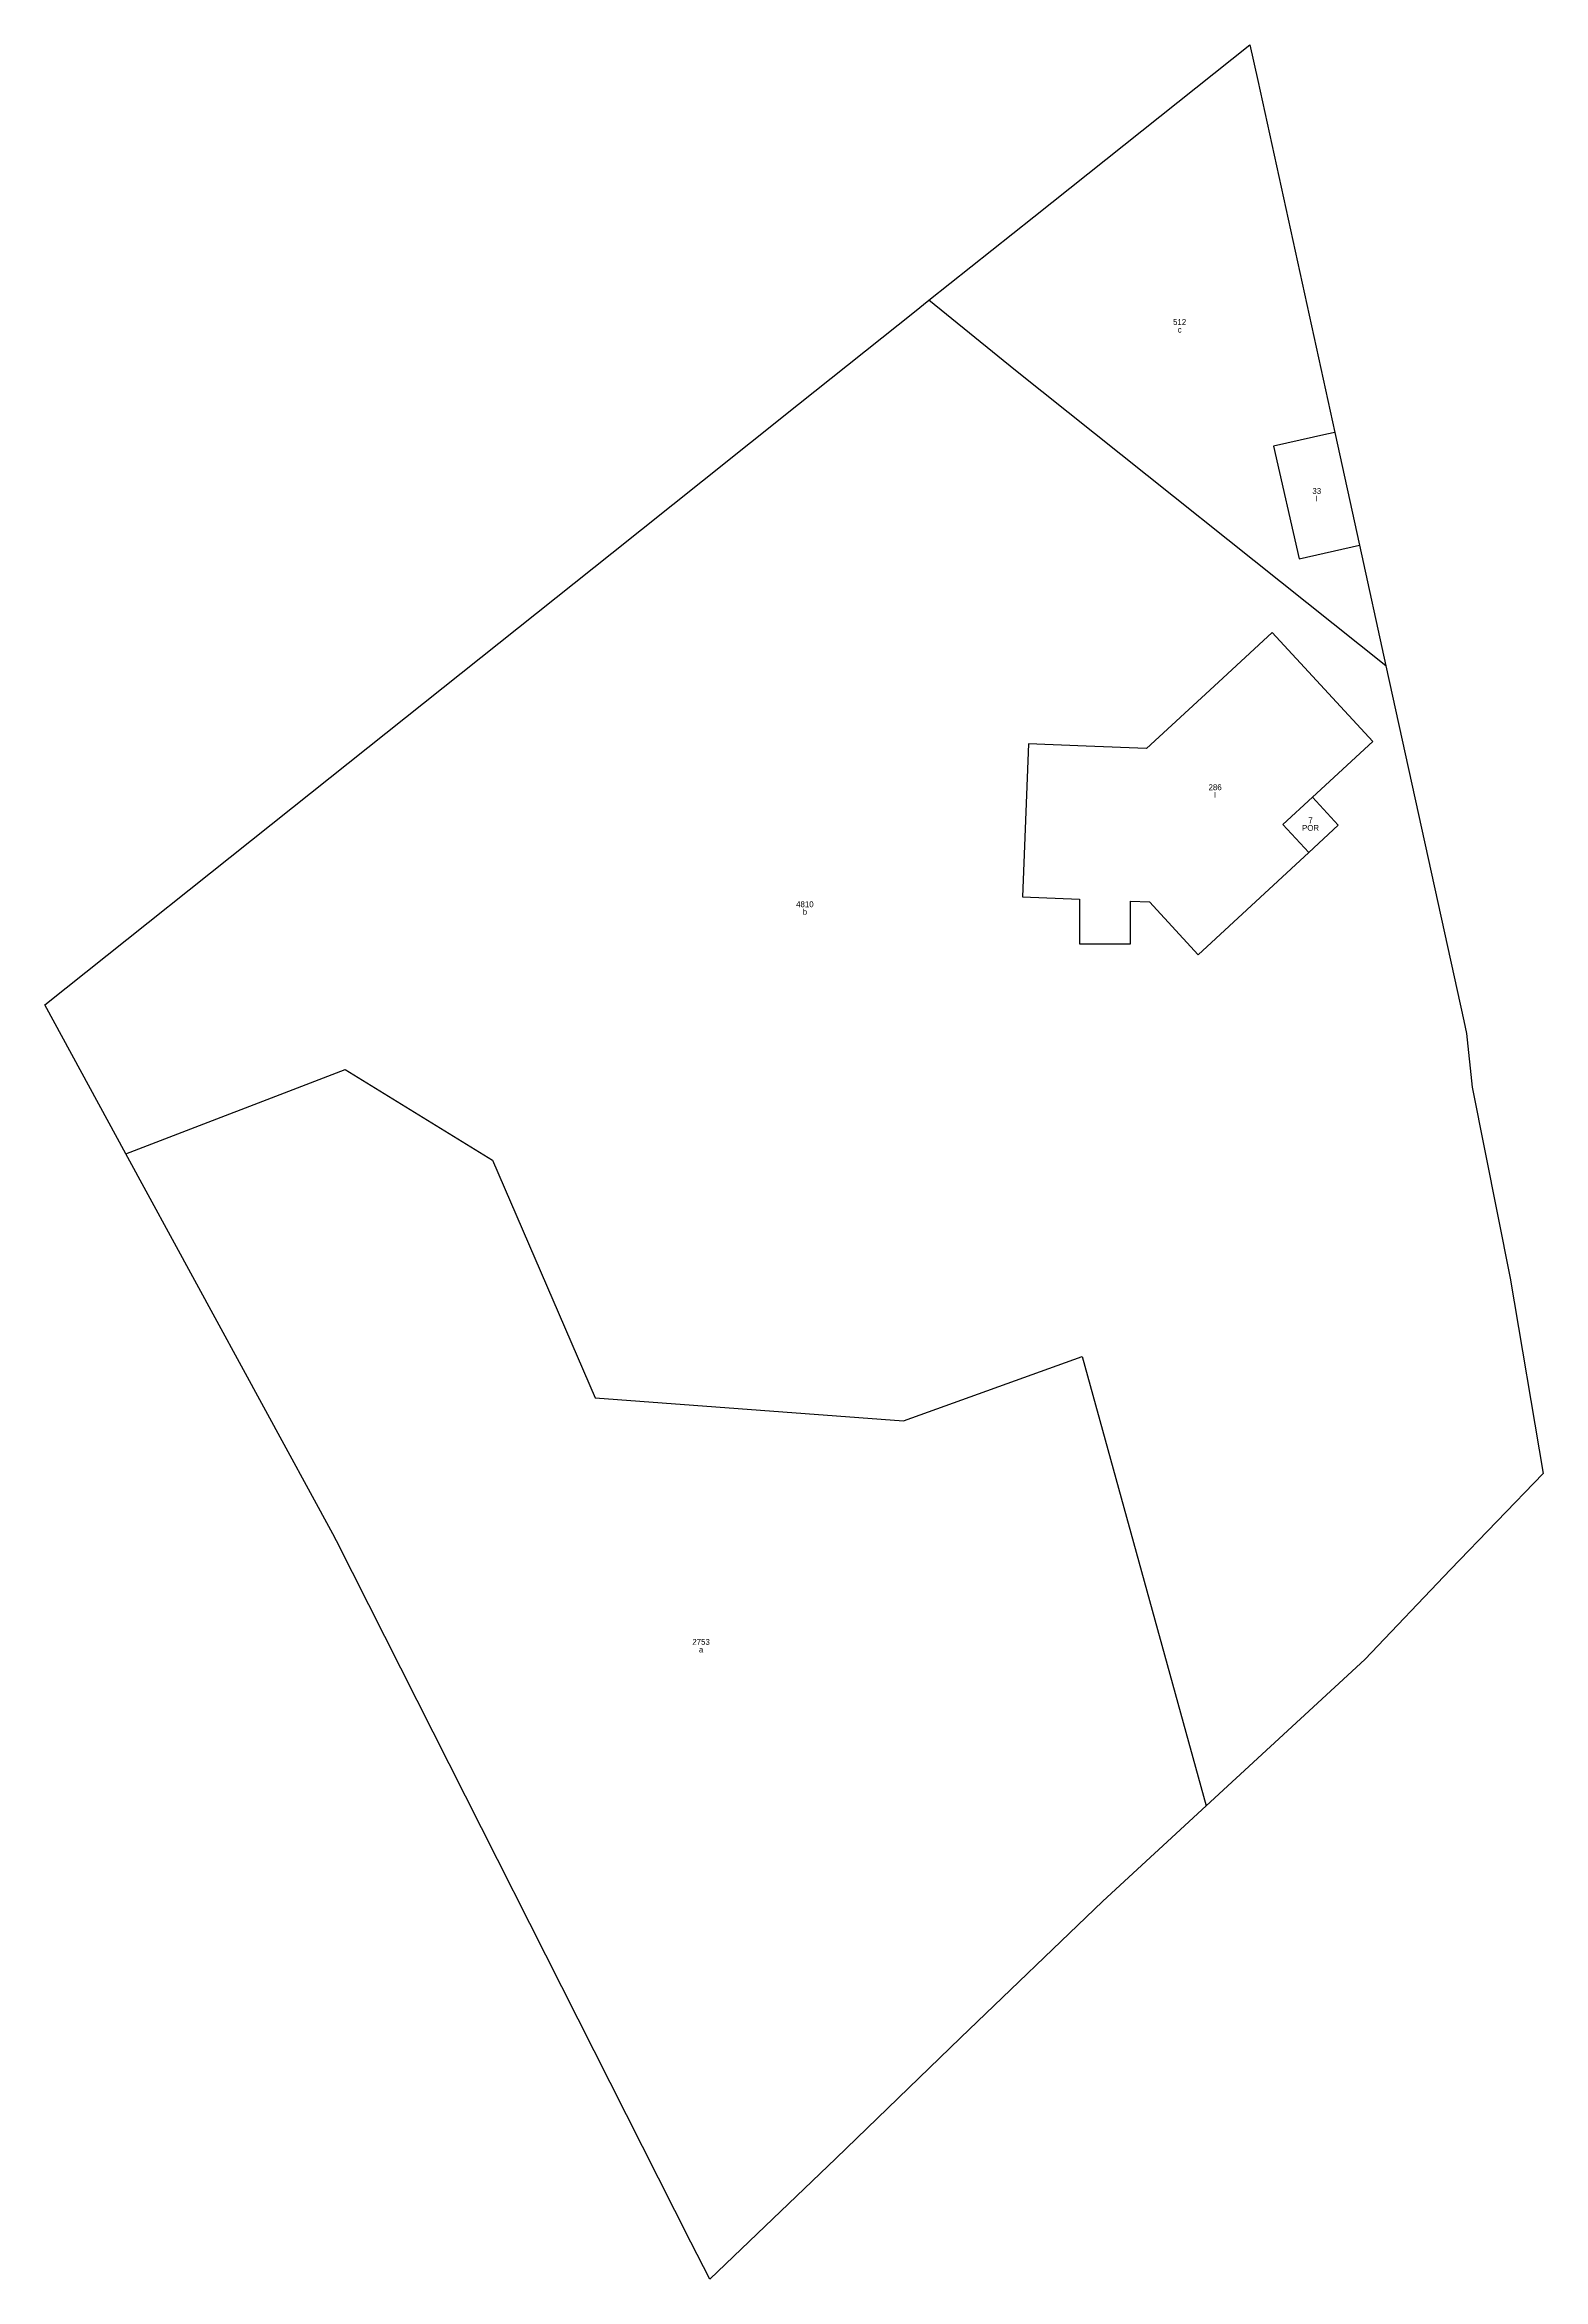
# Model space of a CAD drawing. Header units: metres. Extents: x 483558 to 483660, y 4631214 to 4631366.
import ezdxf
from ezdxf.enums import TextEntityAlignment as Align

# ---------------------------------------------------------------- set-up
doc = ezdxf.new("R2010")
doc.units = ezdxf.units.M

msp = doc.modelspace()

# ---------------------------------------------------------------- linework, layer by layer
at = {"layer": 'PG-LI'}
for p, q in [((483624.205, 4631344.133), (483618.2905, 4631348.9335)), ((483649.455, 4631324.0115), (483624.205, 4631344.133)), ((483642.4375, 4631313.1815), (483644.441, 4631315.0335)), ((483644.2025, 4631311.272), (483642.4375, 4631313.1815)), ((483636.6585, 4631304.2995), (483644.2025, 4631311.272)), ((483628.7325, 4631276.9055), (483637.207, 4631246.2545))]:
    msp.add_line(p, q, dxfattribs=at)
for points in [[(483645.9695, 4631339.9205), (483645.435, 4631339.7995), (483641.795, 4631338.9755), (483643.534, 4631331.295), (483647.655, 4631332.228)], [(483644.441, 4631315.0335), (483648.568, 4631318.848), (483641.7005, 4631326.278), (483637.7355, 4631322.6135), (483633.132, 4631318.3585), (483629.014, 4631318.523), (483625.0885, 4631318.68), (483624.6715, 4631308.2505), (483628.5655, 4631308.0945), (483628.5655, 4631305.0295), (483632.0425, 4631305.0295), (483632.0425, 4631307.9555), (483633.327, 4631307.904), (483636.6585, 4631304.2995)], [(483644.2025, 4631311.272), (483646.206, 4631313.1235), (483644.441, 4631315.0335)], [(483563.5165, 4631290.7145), (483578.471, 4631296.466), (483588.516, 4631290.285), (483595.5325, 4631274.0755), (483616.5625, 4631272.5055), (483628.7325, 4631276.9055)]]:
    msp.add_lwpolyline(points, dxfattribs=at)
at = {"layer": 'PG-LP'}
for p, q in [((483645.9695, 4631339.9205), (483647.655, 4631332.228)), ((483647.655, 4631332.228), (483649.455, 4631324.0115)), ((483649.455, 4631324.0115), (483654.7625, 4631299.785)), ((483563.5165, 4631290.7145), (483557.9825, 4631300.876))]:
    msp.add_line(p, q, dxfattribs=at)
for points in [[(483618.2905, 4631348.9335), (483625.453, 4631354.6355), (483640.173, 4631366.3655), (483640.713, 4631363.9155), (483645.9695, 4631339.9205)], [(483557.9825, 4631300.876), (483574.8825, 4631314.336), (483596.663, 4631331.6955), (483602.853, 4631336.6155), (483609.403, 4631341.8455), (483617.313, 4631348.1555), (483618.2905, 4631348.9335)], [(483654.7625, 4631299.785), (483654.9525, 4631298.925), (483655.3325, 4631295.265), (483657.9425, 4631282.245), (483660.1925, 4631268.915), (483653.8625, 4631262.365), (483648.0225, 4631256.235), (483637.207, 4631246.2545)], [(483637.207, 4631246.2545), (483630.142, 4631239.735), (483620.432, 4631230.4255), (483611.952, 4631222.1855), (483603.352, 4631213.9555), (483602.062, 4631216.4955), (483577.8925, 4631264.3255), (483577.6325, 4631264.7955), (483563.5165, 4631290.7145)]]:
    msp.add_lwpolyline(points, dxfattribs=at)

# ---------------------------------------------------------------- texts
at = {"layer": 'PG-AA'}
for s, p in [('c', (483635.39, 4631347.13)), ('I', (483644.74, 4631335.61)), ('I', (483637.81, 4631315.4)), ('POR', (483644.32, 4631313.15)), ('b', (483609.83, 4631307.42)), ('a', (483602.75, 4631257.11))]:
    msp.add_text(s, height=0.4, dxfattribs=at).set_placement(p, align=Align.TOP_CENTER)
at = {"layer": 'PG-AS'}
for s, p in [('512', (483635.39, 4631347.13)), ('33', (483644.74, 4631335.61)), ('286', (483637.81, 4631315.4)), ('7', (483644.32, 4631313.15)), ('4810', (483609.83, 4631307.42)), ('2753', (483602.75, 4631257.11))]:
    msp.add_text(s, height=0.4, dxfattribs=at).set_placement(p, align=Align.BOTTOM_CENTER)

doc.saveas('drawing.dxf')
